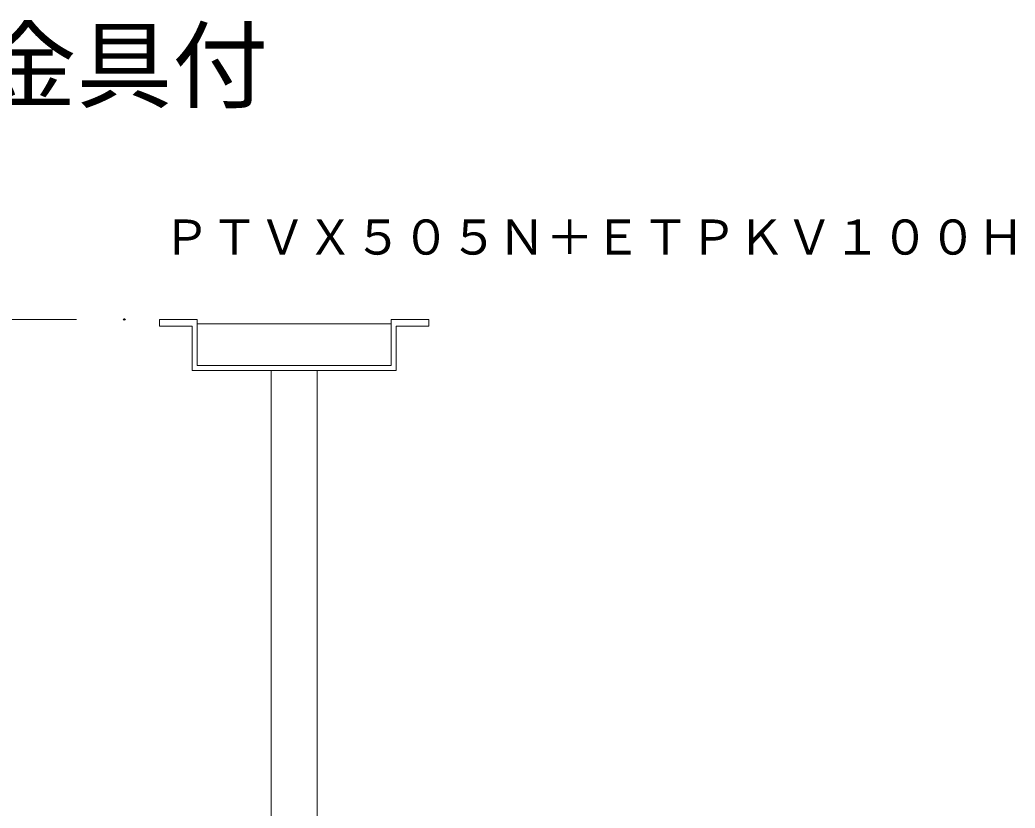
# Model space of a CAD drawing. Units: millimetres, scale not verified. Extents: x -63 to 62, y -57 to 57.
# Drawn here: x 14.14 to 55.68, y 23.81 to 56.74 of the extents above; entities that cross this region are included whole.
import ezdxf
from ezdxf.enums import TextEntityAlignment as Align

# ---------------------------------------------------------------- set-up
doc = ezdxf.new("R2010")
doc.units = ezdxf.units.MM
doc.header["$LTSCALE"] = 0.125
doc.header["$PDMODE"] = 32
doc.header["$PDSIZE"] = 0.0625
for name, color, linetype, lineweight in [('0-0_0', 7, 'Continuous', 9), ('0-6_SUNPO', 7, 'Continuous', 9), ('0-7_S1', 1, 'Continuous', 18)]:
    doc.layers.add(name, color=color, linetype=linetype, lineweight=lineweight)
for name, color, linetype in [('0-2_MOJI1', 7, 'Continuous'), ('0-4_TOUROKU', 7, 'Continuous'), ('0-5_DEFPOINTS', 7, 'Continuous')]:
    doc.layers.add(name, color=color, linetype=linetype)
doc.styles.add('ＭＳ ゴシック', font='')
doc.styles.get('ＭＳ ゴシック').set_extended_font_data('MS Gothic')

# ---------------------------------------------------------------- blocks, each defined once
blk = doc.blocks.new('_OPEN30')
at = {"layer": '0-0_0'}
blk.add_line((0, 0), (-1, 0), dxfattribs=at)
blk.add_lwpolyline([(-1, 0.26795), (0, 0), (-1, -0.26795)], dxfattribs=at)
blk = doc.blocks.new('D5')
at = {"layer": '0-5_DEFPOINTS'}
for p in [(14.1565, 48.7881), (6.1565, 7.4988), (14.1565, 7.4988)]:
    blk.add_point(p, dxfattribs=at)
at = {"layer": '0-6_SUNPO'}
for p, q in [((12.1565, 48.7881), (4.1565, 48.7881)), ((6.1565, 46.7881), (6.1565, 9.4988)), ((12.1565, 7.4988), (4.1565, 7.4988))]:
    blk.add_line(p, q, dxfattribs=at)
at = {"layer": '0-6_SUNPO', "xscale": 2, "yscale": 2}
for p, rotation in [((6.1565, 48.7881), 90), ((6.1565, 7.4988), 270)]:
    blk.add_blockref('_OPEN30', p, dxfattribs=dict(at, rotation=rotation))
at = {"layer": '0-6_SUNPO', "style": 'ＭＳ ゴシック'}
blk.add_text('921～1491', height=1.833, rotation=90, dxfattribs=at).set_placement((5.6565, 22.5184), align=Align.BOTTOM_LEFT)

msp = doc.modelspace()

# ---------------------------------------------------------------- linework, layer by layer
at = {"layer": '0-7_S1'}
for p, q in [((19.9686, 44.2218), (21.5398, 44.2218)), ((19.9686, 43.9454), (19.9686, 44.2218)), ((21.5398, 44.2218), (21.5398, 42.3051)), ((29.6312, 44.044), (21.5398, 44.044)), ((29.6312, 44.2218), (29.6312, 42.3051)), ((21.3296, 43.9454), (19.9686, 43.9454)), ((21.3296, 42.095), (21.3296, 43.9454)), ((29.8414, 42.095), (29.8414, 43.9454)), ((29.8414, 42.095), (21.3296, 42.095)), ((29.6312, 42.3051), (21.5398, 42.3051)), ((26.5477, 14.3022), (26.5477, 42.106))]:
    msp.add_line(p, q, dxfattribs=at)
for points in [[(29.8414, 43.9454), (31.2024, 43.9454), (31.2024, 44.2218), (29.6312, 44.2218)], [(26.5477, 14.3022), (24.6233, 14.3022), (24.6233, 42.106)]]:
    msp.add_lwpolyline(points, dxfattribs=at)

# ---------------------------------------------------------------- block references
at = {"layer": '0-6_SUNPO'}
msp.add_blockref('D5', (4.3375, -4.5662), dxfattribs=at)

# ---------------------------------------------------------------- texts
at = {"layer": '0-2_MOJI1', "style": 'ＭＳ ゴシック'}
msp.add_text('液晶プロジェクター天吊り金具付', height=2.933, dxfattribs=at).set_placement((-35.5068, 52.4908), align=Align.BOTTOM_LEFT)
at = {"layer": '0-4_TOUROKU', "style": 'ＭＳ ゴシック'}
msp.add_text('ＰＴＶＸ５０５Ｎ＋ＥＴＰＫＶ１００Ｈ', height=1.466, dxfattribs=at).set_placement((20.0932, 46.4908), align=Align.BOTTOM_LEFT)

doc.saveas('drawing.dxf')
